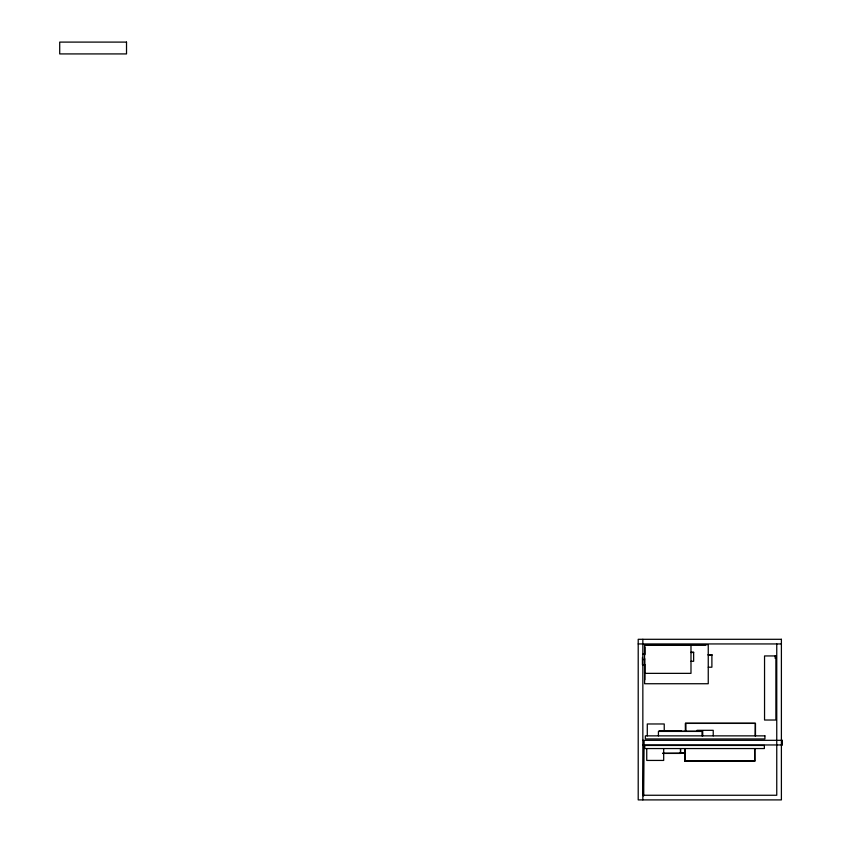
<?xml version="1.0" encoding="UTF-8"?>
<svg xmlns="http://www.w3.org/2000/svg" width="842" height="842" viewBox="0 0 842 842"><rect width="100%" height="100%" fill="white"/><g stroke="black" fill="none" stroke-linecap="round" stroke-linejoin="round"><path stroke-width="1.26" d="M638.204 643.941L781.397 643.941M646.035 645.046L705.785 645.046M645.603 645.119L689.188 645.119M690.987 652.245L693.64 652.182L693.64 661.296L690.987 661.296M690.987 652.497L693.64 652.497M642.983 654.192L644.562 654.192M708.248 654.718L711.89 654.718L711.89 667.211L708.248 667.211M708.248 654.813L711.89 654.813M708.248 655.15L711.89 655.15M642.983 659.518L644.562 659.518M644.614 664.78L642.446 664.78L642.446 657.465M697.018 730.319L713.227 730.319L713.227 735.866M659.318 730.993L681.125 730.993M659.223 731.119L681.02 731.119M659.118 731.266L702.723 731.266L702.723 735.866M642.846 740.318L776.756 740.318M777.65 740.318L782.292 740.318L782.292 744.959L777.65 744.959M642.846 744.959L776.756 744.959M679.683 752.99L684.809 752.99M662.528 753.285L685.504 753.137M662.622 753.422L680.578 753.422L680.578 748.549M685.03 761.157L754.727 761.157M642.846 795.258L776.756 795.258L776.756 643.941M782.092 740.318L782.092 744.959M775.156 655.939L775.187 658.402M755.484 735.866L755.484 723.394L685.388 723.394L685.388 730.877M755.148 735.866L755.274 723.246L685.577 723.246L685.62 730.888M754.937 748.549L754.937 761.021L684.841 761.021L684.841 748.549M754.611 748.549L754.664 761M702.028 735.866L702.028 731.424L658.423 731.424L658.423 735.866M685.672 723.446L685.672 730.898M685.125 748.549L685.125 760.968M685.083 748.549L685.083 761M680.473 748.549L680.473 753.285M664.233 731.109L664.233 723.973L647.288 723.973L647.288 735.866M663.685 748.549L663.685 760.431L646.74 760.431L646.74 748.549M644.783 647.214L644.783 654.36M644.783 664.433L644.783 679.831M644.614 655.076L644.614 644.656L708.248 644.656L708.248 683.736L644.614 683.736L644.688 658.497M643.741 795.743L643.741 740.56L643.299 795.743M642.846 639.299L642.846 799.9M126.521 42.1L59.708 42.1L59.708 53.92L126.521 53.92L126.521 42.1M781.397 639.299L638.204 639.299L638.204 799.9L781.397 799.9L781.397 639.299M690.987 644.835L644.562 644.835L644.562 673.358L690.987 673.358L690.987 644.835M775.882 655.939L764.547 655.939L764.547 720.026L775.882 720.026L775.882 655.939M764.915 735.866L645.33 735.866L645.33 738.95L764.915 738.95L764.915 735.866M764.368 745.454L644.783 745.454L644.783 748.549L764.368 748.549L764.368 745.454"/></g></svg>
